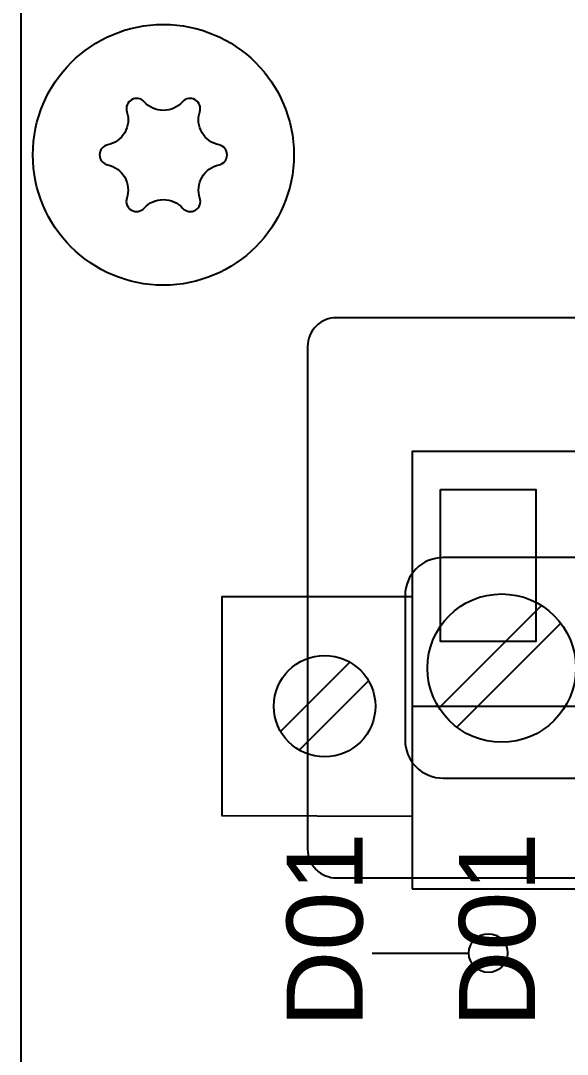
# Model space of a CAD drawing. Extents: x 0.3 to 23.7, y 0.2 to 17.8.
# Drawn here: x 17.606 to 18.172, y 4.279 to 5.349 of the extents above; entities that cross this region are included whole.
import ezdxf

# ---------------------------------------------------------------- set-up
doc = ezdxf.new("R2010")
doc.units = 0
doc.header["$MEASUREMENT"] = 0
for name, color, linetype in [('3_01__0-__EMPTY', 7, 'CONTINUOUS'), ('3_02__B-___3__DI___4__DO__', 7, 'CONTINUOUS'), ('3_03__1-___4__DI___4__DO_E', 7, 'CONTINUOUS'), ('3_04__C-___4__DI___4__DO_F', 7, 'CONTINUOUS'), ('3_05__D-___4__DI___3__DO_E', 7, 'CONTINUOUS'), ('3_06__2A___8__DO__ELECTROM', 7, 'CONTINUOUS'), ('3_07__2B___8__DO__ELECTROM', 7, 'CONTINUOUS'), ('3_08__2C___8__DO_ELECTROME', 7, 'CONTINUOUS'), ('3_09__2D___8__DO_ELECTROME', 7, 'CONTINUOUS'), ('3_10__2G___8__DO_ELECTROME', 7, 'CONTINUOUS'), ('3_11__3-___8__DI', 7, 'CONTINUOUS'), ('3_12__4-___14__DI', 7, 'CONTINUOUS'), ('3_13__5-___8__AI___20_MA_O', 7, 'CONTINUOUS'), ('3_14__6-___4__AI___4__AO__', 7, 'CONTINUOUS'), ('3_15__9-___10__RTD_INPUTS', 7, 'CONTINUOUS'), ('5_00_____DWG', 7, 'CONTINUOUS')]:
    doc.layers.add(name, color=color, linetype=linetype)
doc.styles.add('ARIAL', font='arial.ttf')

msp = doc.modelspace()

# ---------------------------------------------------------------- linework, layer by layer
at = {"layer": '3_01__0-__EMPTY'}
msp.add_lwpolyline([(19.5558, 5.0419), (18.5905, 5.0419, 0.414214), (18.5606, 5.012), (18.5606, 4.9969), (18.3206, 4.9969), (18.3206, 5.012, 0.414214), (18.2908, 5.0419), (17.933, 5.0419, 0.414973), (17.9031, 5.012), (17.9031, 4.4918, 0.414973), (17.933, 4.4619), (18.2908, 4.4619, 0.414214), (18.3206, 4.4918), (18.3206, 4.5069), (18.5606, 4.5069), (18.5606, 4.4918, 0.414214), (18.5905, 4.4619), (19.5558, 4.4619, 0.414214)], format="xyb", dxfattribs=at)
at = {"layer": '3_02__B-___3__DI___4__DO__'}
msp.add_lwpolyline([(18.2039, 4.7935), (18.0433, 4.7935, 0.414169), (18.0039, 4.7541), (18.0039, 4.6046, 0.414258), (18.0433, 4.5652), (18.2039, 4.5652)], format="xyb", dxfattribs=at)
for points in [[(18.0391, 4.638), (18.145, 4.7439)], [(18.0574, 4.618), (18.165, 4.7255)]]:
    msp.add_lwpolyline(points, dxfattribs=at)
msp.add_circle((18.1039, 4.6791), 0.0768, dxfattribs=at)
at = {"layer": '3_03__1-___4__DI___4__DO_E'}
msp.add_lwpolyline([(18.2039, 4.7935), (18.0433, 4.7935, 0.414169), (18.0039, 4.7541), (18.0039, 4.6046, 0.414258), (18.0433, 4.5652), (18.2039, 4.5652)], format="xyb", dxfattribs=at)
for points in [[(18.0391, 4.638), (18.145, 4.7439)], [(18.0574, 4.618), (18.165, 4.7255)]]:
    msp.add_lwpolyline(points, dxfattribs=at)
msp.add_circle((18.1039, 4.6791), 0.0768, dxfattribs=at)
at = {"layer": '3_04__C-___4__DI___4__DO_F'}
msp.add_lwpolyline([(18.2039, 4.7935), (18.0433, 4.7935, 0.414169), (18.0039, 4.7541), (18.0039, 4.6046, 0.414258), (18.0433, 4.5652), (18.2039, 4.5652)], format="xyb", dxfattribs=at)
for points in [[(18.0391, 4.638), (18.145, 4.7439)], [(18.0574, 4.618), (18.165, 4.7255)]]:
    msp.add_lwpolyline(points, dxfattribs=at)
msp.add_circle((18.1039, 4.6791), 0.0768, dxfattribs=at)
at = {"layer": '3_05__D-___4__DI___3__DO_E'}
msp.add_lwpolyline([(18.2039, 4.7935), (18.0433, 4.7935, 0.414169), (18.0039, 4.7541), (18.0039, 4.6046, 0.414258), (18.0433, 4.5652), (18.2039, 4.5652)], format="xyb", dxfattribs=at)
for points in [[(18.0391, 4.638), (18.145, 4.7439)], [(18.0574, 4.618), (18.165, 4.7255)]]:
    msp.add_lwpolyline(points, dxfattribs=at)
msp.add_circle((18.1039, 4.6791), 0.0768, dxfattribs=at)
at = {"layer": '3_06__2A___8__DO__ELECTROM'}
msp.add_lwpolyline([(18.2039, 4.7935), (18.0433, 4.7935, 0.414169), (18.0039, 4.7541), (18.0039, 4.6046, 0.414258), (18.0433, 4.5652), (18.2039, 4.5652)], format="xyb", dxfattribs=at)
for points in [[(18.0391, 4.638), (18.145, 4.7439)], [(18.0574, 4.618), (18.165, 4.7255)]]:
    msp.add_lwpolyline(points, dxfattribs=at)
msp.add_circle((18.1039, 4.6791), 0.0768, dxfattribs=at)
at = {"layer": '3_07__2B___8__DO__ELECTROM'}
msp.add_lwpolyline([(18.2039, 4.7935), (18.0433, 4.7935, 0.414169), (18.0039, 4.7541), (18.0039, 4.6046, 0.414258), (18.0433, 4.5652), (18.2039, 4.5652)], format="xyb", dxfattribs=at)
for points in [[(18.0391, 4.638), (18.145, 4.7439)], [(18.0574, 4.618), (18.165, 4.7255)]]:
    msp.add_lwpolyline(points, dxfattribs=at)
msp.add_circle((18.1039, 4.6791), 0.0768, dxfattribs=at)
at = {"layer": '3_08__2C___8__DO_ELECTROME'}
msp.add_lwpolyline([(18.2039, 4.7935), (18.0433, 4.7935, 0.414169), (18.0039, 4.7541), (18.0039, 4.6046, 0.414258), (18.0433, 4.5652), (18.2039, 4.5652)], format="xyb", dxfattribs=at)
for points in [[(18.0391, 4.638), (18.145, 4.7439)], [(18.0574, 4.618), (18.165, 4.7255)]]:
    msp.add_lwpolyline(points, dxfattribs=at)
msp.add_circle((18.1039, 4.6791), 0.0768, dxfattribs=at)
at = {"layer": '3_09__2D___8__DO_ELECTROME'}
msp.add_lwpolyline([(18.2039, 4.7935), (18.0433, 4.7935, 0.414169), (18.0039, 4.7541), (18.0039, 4.6046, 0.414258), (18.0433, 4.5652), (18.2039, 4.5652)], format="xyb", dxfattribs=at)
for points in [[(18.0391, 4.638), (18.145, 4.7439)], [(18.0574, 4.618), (18.165, 4.7255)]]:
    msp.add_lwpolyline(points, dxfattribs=at)
msp.add_circle((18.1039, 4.6791), 0.0768, dxfattribs=at)
at = {"layer": '3_10__2G___8__DO_ELECTROME'}
msp.add_lwpolyline([(18.2039, 4.7935), (18.0433, 4.7935, 0.414169), (18.0039, 4.7541), (18.0039, 4.6046, 0.414258), (18.0433, 4.5652), (18.2039, 4.5652)], format="xyb", dxfattribs=at)
for points in [[(18.0391, 4.638), (18.145, 4.7439)], [(18.0574, 4.618), (18.165, 4.7255)]]:
    msp.add_lwpolyline(points, dxfattribs=at)
msp.add_circle((18.1039, 4.6791), 0.0768, dxfattribs=at)
at = {"layer": '3_11__3-___8__DI'}
msp.add_lwpolyline([(18.2039, 4.7935), (18.0433, 4.7935, 0.414169), (18.0039, 4.7541), (18.0039, 4.6046, 0.414258), (18.0433, 4.5652), (18.2039, 4.5652)], format="xyb", dxfattribs=at)
for points in [[(18.0391, 4.638), (18.145, 4.7439)], [(18.0574, 4.618), (18.165, 4.7255)]]:
    msp.add_lwpolyline(points, dxfattribs=at)
msp.add_circle((18.1039, 4.6791), 0.0768, dxfattribs=at)
at = {"layer": '3_12__4-___14__DI'}
msp.add_lwpolyline([(18.2039, 4.7935), (18.0433, 4.7935, 0.414169), (18.0039, 4.7541), (18.0039, 4.6046, 0.414258), (18.0433, 4.5652), (18.2039, 4.5652)], format="xyb", dxfattribs=at)
for points in [[(18.0391, 4.638), (18.145, 4.7439)], [(18.0574, 4.618), (18.165, 4.7255)]]:
    msp.add_lwpolyline(points, dxfattribs=at)
msp.add_circle((18.1039, 4.6791), 0.0768, dxfattribs=at)
at = {"layer": '3_13__5-___8__AI___20_MA_O'}
msp.add_lwpolyline([(18.2039, 4.7935), (18.0433, 4.7935, 0.414169), (18.0039, 4.7541), (18.0039, 4.6046, 0.414258), (18.0433, 4.5652), (18.2039, 4.5652)], format="xyb", dxfattribs=at)
for points in [[(18.0391, 4.638), (18.145, 4.7439)], [(18.0574, 4.618), (18.165, 4.7255)]]:
    msp.add_lwpolyline(points, dxfattribs=at)
msp.add_circle((18.1039, 4.6791), 0.0768, dxfattribs=at)
at = {"layer": '3_14__6-___4__AI___4__AO__'}
msp.add_lwpolyline([(18.2039, 4.7935), (18.0433, 4.7935, 0.414169), (18.0039, 4.7541), (18.0039, 4.6046, 0.414258), (18.0433, 4.5652), (18.2039, 4.5652)], format="xyb", dxfattribs=at)
for points in [[(18.0391, 4.638), (18.145, 4.7439)], [(18.0574, 4.618), (18.165, 4.7255)]]:
    msp.add_lwpolyline(points, dxfattribs=at)
msp.add_circle((18.1039, 4.6791), 0.0768, dxfattribs=at)
at = {"layer": '3_15__9-___10__RTD_INPUTS'}
for points in [[(18.0112, 4.4507), (20.0978, 4.4507), (20.0978, 4.9035), (18.0112, 4.9035)], [(18.0407, 4.8641), (18.1392, 4.8641), (18.1392, 4.7066), (18.0407, 4.7066)]]:
    msp.add_lwpolyline(points, close=True, dxfattribs=at)
for points in [[(18.0112, 4.7529), (17.8144, 4.7529), (17.8144, 4.5265), (18.0112, 4.5259)], [(17.9469, 4.6851), (17.8752, 4.6134)], [(17.8944, 4.5942), (17.9661, 4.6659)], [(18.0112, 4.6397), (20.0978, 4.6397)], [(17.97, 4.384), (18.07, 4.384)]]:
    msp.add_lwpolyline(points, dxfattribs=at)
for centre, radius in [((17.9207, 4.6397), 0.0525), ((18.09, 4.384), 0.02)]:
    msp.add_circle(centre, radius, dxfattribs=at)
at = {"layer": '5_00_____DWG'}
for points in [[(17.9705, 1.5688), (22.6358, 1.5688, 0.414214), (22.7146, 1.6476), (22.7146, 1.7361, -0.414214), (22.8327, 1.8543), (22.9213, 1.8543, 0.414214), (23, 1.933), (23, 8.4881, 0.414214), (22.9213, 8.5669), (22.8327, 8.5669, -0.414214), (22.7146, 8.685), (22.7146, 8.7735, 0.414214), (22.6358, 8.8523), (17.9705, 8.8523, 0.414214), (17.8917, 8.7735), (17.8917, 8.685, -0.414214), (17.7736, 8.5669), (17.685, 8.5669, 0.414214), (17.6063, 8.4881), (17.6063, 1.933, 0.414214), (17.685, 1.8543), (17.7736, 1.8543, -0.414214), (17.8917, 1.7361), (17.8917, 1.6476, 0.414214)], [(17.7939, 5.1874, -0.214133), (17.8115, 5.2002, 0.812603), (17.8115, 5.2208, -0.213359), (17.7939, 5.2335, -0.215316), (17.7916, 5.2552, 0.812603), (17.7737, 5.2655, -0.447788), (17.7341, 5.2655, 0.812603), (17.7162, 5.2552, -0.215316), (17.7139, 5.2335, -0.213359), (17.6963, 5.2208, 0.812603), (17.6963, 5.2002, -0.214133), (17.7139, 5.1874, -0.213673), (17.7161, 5.1658, 0.812603), (17.734, 5.1554, -0.214133), (17.7539, 5.1643, -0.214133), (17.7738, 5.1554, 0.812603), (17.7917, 5.1658, -0.213673)]]:
    msp.add_lwpolyline(points, format="xyb", close=True, dxfattribs=at)
msp.add_circle((17.7539, 5.2106), 0.135, dxfattribs=at)

# ---------------------------------------------------------------- texts
at = {"layer": '3_01__0-__EMPTY', "style": 'ARIAL'}
msp.add_text('D0', height=0.07867, rotation=90, dxfattribs=at).set_placement((18.1384, 4.3072))
at = {"layer": '3_02__B-___3__DI___4__DO__', "style": 'ARIAL'}
msp.add_text('D01', height=0.07867, rotation=90, dxfattribs=at).set_placement((18.1384, 4.3072))
at = {"layer": '3_03__1-___4__DI___4__DO_E', "style": 'ARIAL'}
msp.add_text('D01', height=0.07867, rotation=90, dxfattribs=at).set_placement((18.1384, 4.3072))
at = {"layer": '3_04__C-___4__DI___4__DO_F', "style": 'ARIAL'}
msp.add_text('D01', height=0.07867, rotation=90, dxfattribs=at).set_placement((18.1384, 4.3072))
at = {"layer": '3_05__D-___4__DI___3__DO_E', "style": 'ARIAL'}
msp.add_text('D01', height=0.07867, rotation=90, dxfattribs=at).set_placement((18.1384, 4.3072))
at = {"layer": '3_06__2A___8__DO__ELECTROM', "style": 'ARIAL'}
msp.add_text('D01', height=0.07867, rotation=90, dxfattribs=at).set_placement((18.1384, 4.3072))
at = {"layer": '3_07__2B___8__DO__ELECTROM', "style": 'ARIAL'}
msp.add_text('D01', height=0.07867, rotation=90, dxfattribs=at).set_placement((18.1384, 4.3072))
at = {"layer": '3_08__2C___8__DO_ELECTROME', "style": 'ARIAL'}
msp.add_text('D01', height=0.07867, rotation=90, dxfattribs=at).set_placement((18.1384, 4.3072))
at = {"layer": '3_09__2D___8__DO_ELECTROME', "style": 'ARIAL'}
msp.add_text('D01', height=0.07867, rotation=90, dxfattribs=at).set_placement((18.1384, 4.3072))
at = {"layer": '3_10__2G___8__DO_ELECTROME', "style": 'ARIAL'}
msp.add_text('D01', height=0.07867, rotation=90, dxfattribs=at).set_placement((18.1384, 4.3072))
at = {"layer": '3_11__3-___8__DI', "style": 'ARIAL'}
msp.add_text('D01', height=0.07867, rotation=90, dxfattribs=at).set_placement((18.1384, 4.3072))
at = {"layer": '3_12__4-___14__DI', "style": 'ARIAL'}
msp.add_text('D01', height=0.07867, rotation=90, dxfattribs=at).set_placement((18.1384, 4.3072))
at = {"layer": '3_13__5-___8__AI___20_MA_O', "style": 'ARIAL'}
msp.add_text('D01', height=0.07867, rotation=90, dxfattribs=at).set_placement((18.1384, 4.3072))
at = {"layer": '3_14__6-___4__AI___4__AO__', "style": 'ARIAL'}
msp.add_text('D01', height=0.07867, rotation=90, dxfattribs=at).set_placement((18.1384, 4.3072))
at = {"layer": '3_15__9-___10__RTD_INPUTS', "style": 'ARIAL'}
msp.add_text('D01', height=0.07867, rotation=90, dxfattribs=at).set_placement((17.96, 4.3072))

doc.saveas('drawing.dxf')
